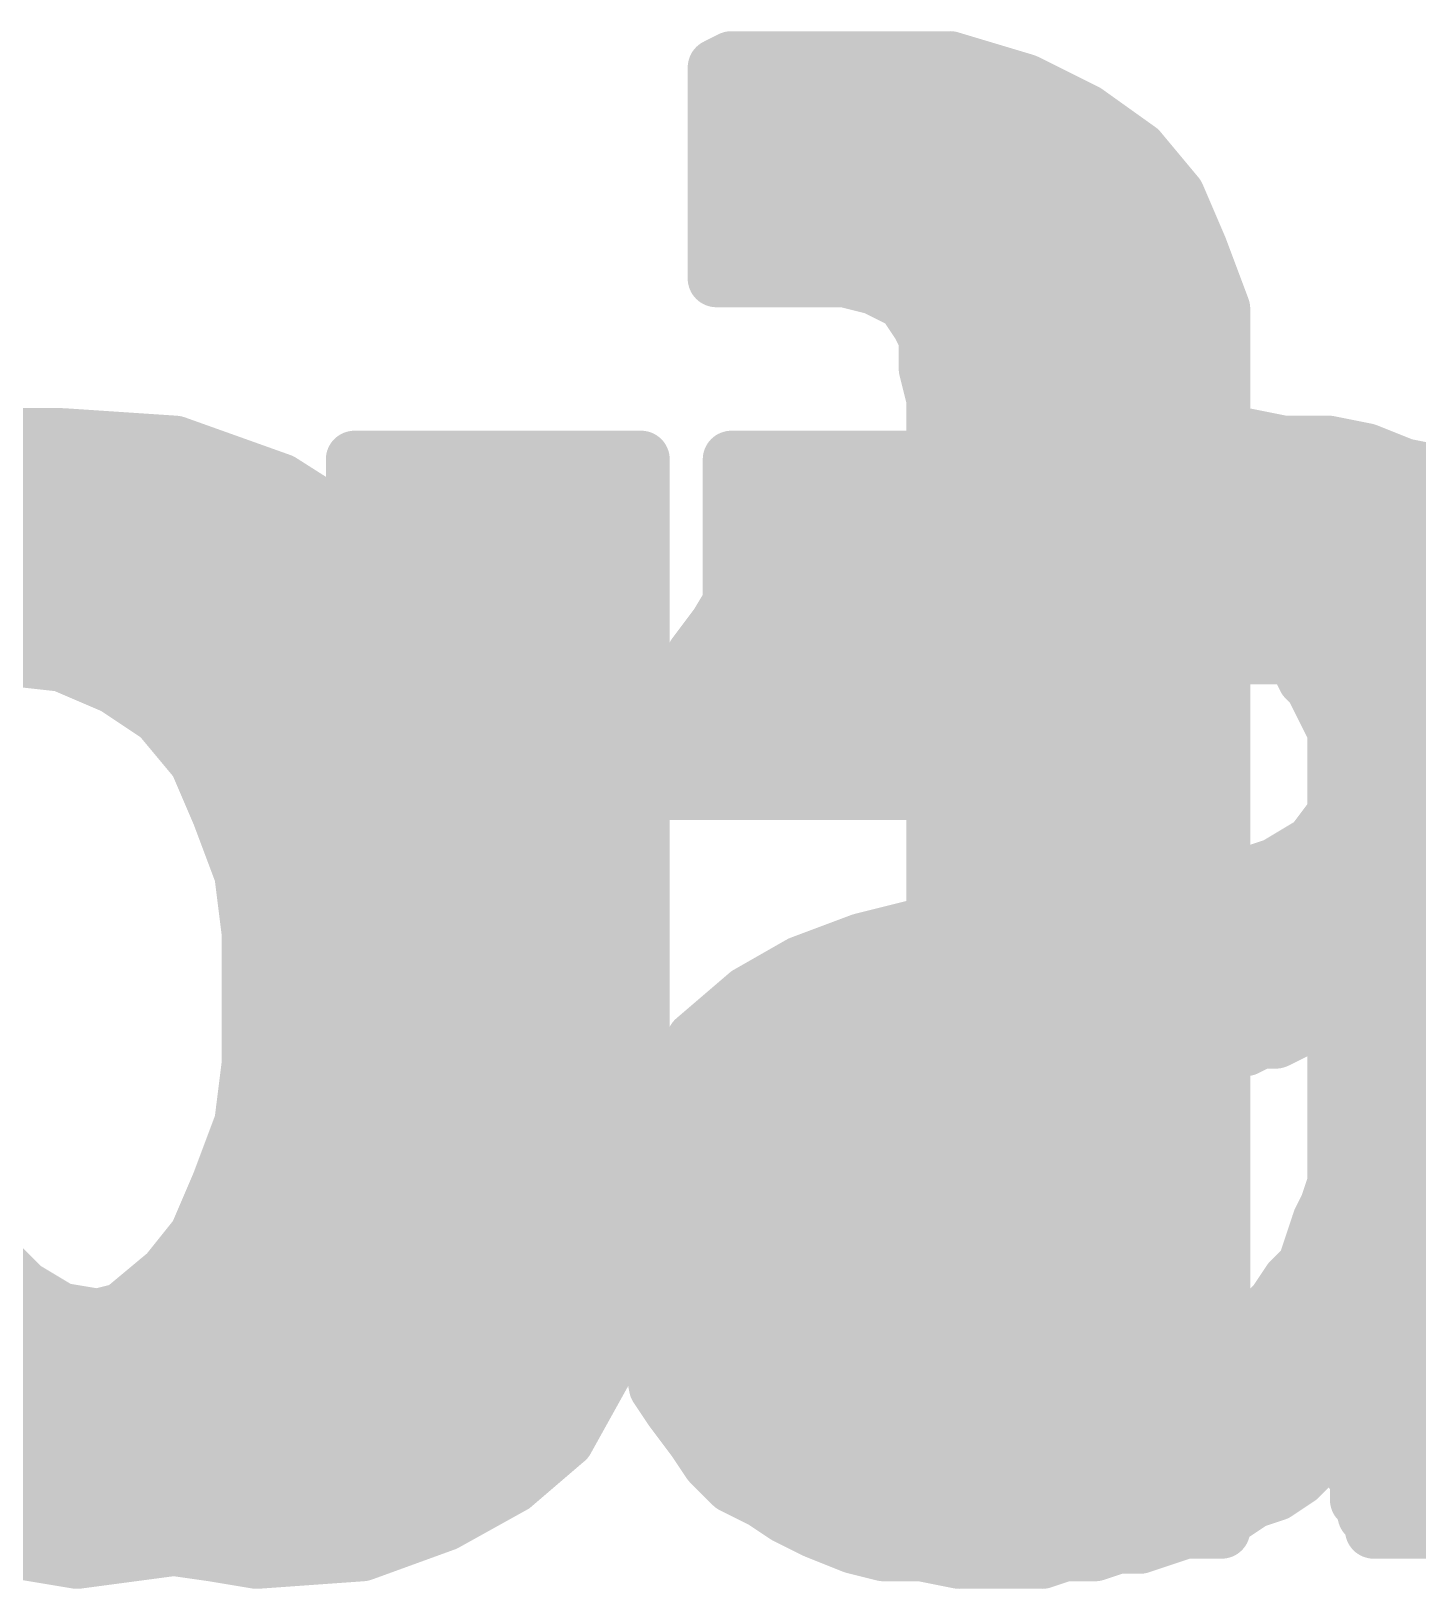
# Model space of a CAD drawing. Extents: x -33 to 74, y -22 to 37.
# Drawn here: x 9.39 to 11.229, y 20.547 to 22.613 of the extents above; entities that cross this region are included whole.
import ezdxf

# ---------------------------------------------------------------- set-up
doc = ezdxf.new("R2010")
doc.units = 0
doc.layers.add('21', color=41, linetype='CONTINUOUS')
doc.layers.add('22', color=40, linetype='CONTINUOUS')

msp = doc.modelspace()

# ---------------------------------------------------------------- linework, layer by layer
at = {"layer": '21', "const_width": 0.0762}
for points in [[(9.241, 22.055), (9.361, 22.075)], [(9.361, 22.075), (9.431, 22.075)], [(9.431, 22.075), (9.581, 22.065)], [(10.721, 22.065), (10.771, 22.075)], [(10.771, 22.075), (11.001, 22.075)], [(11.001, 22.075), (11.051, 22.065)], [(9.581, 22.065), (9.721, 22.015)], [(10.601, 22.035), (10.661, 22.055)], [(10.661, 22.055), (10.721, 22.065)], [(11.051, 22.065), (11.111, 22.065)], [(11.111, 22.065), (11.161, 22.055)], [(11.161, 22.055), (11.211, 22.035)], [(10.551, 22.025), (10.601, 22.035)], [(11.211, 22.035), (11.261, 22.025)], [(9.1857, 22.0218), (9.702, 22.0218)], [(9.721, 22.015), (9.831, 21.945)], [(10.501, 22.005), (10.551, 22.025)], [(10.543, 22.0218), (11.269, 22.0218)], [(11.261, 22.025), (11.311, 22.005)], [(10.401, 21.945), (10.501, 22.005)], [(9.0816, 21.9456), (9.8301, 21.9456)], [(9.831, 21.945), (9.921, 21.845)], [(10.361, 21.915), (10.401, 21.945)], [(10.402, 21.9456), (11.3902, 21.9456)], [(10.331, 21.875), (10.361, 21.915)], [(9.0145, 21.8694), (9.899, 21.8694)], [(10.301, 21.825), (10.331, 21.875)], [(10.3276, 21.8694), (11.4638, 21.8694)], [(9.921, 21.845), (9.991, 21.735)], [(10.271, 21.785), (10.301, 21.825)], [(10.791, 21.815), (10.691, 21.765)], [(10.971, 21.815), (10.791, 21.815)], [(10.991, 21.805), (10.971, 21.815)], [(11.011, 21.805), (10.991, 21.805)], [(11.071, 21.775), (11.011, 21.805)], [(8.641, 21.7932), (9.954, 21.7932)], [(9.431, 21.775), (9.341, 21.785)], [(10.251, 21.725), (10.271, 21.785)], [(10.2772, 21.7932), (10.7474, 21.7932)], [(11.0346, 21.7932), (11.4977, 21.7932)], [(9.501, 21.745), (9.431, 21.775)], [(10.691, 21.765), (10.651, 21.725)], [(11.081, 21.755), (11.071, 21.775)], [(9.561, 21.705), (9.501, 21.745)], [(11.091, 21.745), (11.081, 21.755)], [(11.121, 21.685), (11.091, 21.745)], [(9.991, 21.735), (10.031, 21.605)], [(10.231, 21.605), (10.251, 21.725)], [(10.651, 21.725), (10.641, 21.705)], [(9.543, 21.717), (9.9965, 21.717)], [(9.611, 21.645), (9.561, 21.705)], [(10.2497, 21.717), (10.647, 21.717)], [(10.641, 21.705), (10.631, 21.675)], [(11.105, 21.717), (11.511, 21.717)], [(11.121, 21.575), (11.121, 21.685)], [(10.631, 21.675), (10.621, 21.655)], [(9.641, 21.575), (9.611, 21.645)], [(9.6128, 21.6408), (10.02, 21.6408)], [(10.237, 21.6408), (10.621, 21.6408)], [(10.621, 21.655), (10.621, 21.605)], [(11.121, 21.6408), (11.511, 21.6408)], [(10.031, 21.605), (10.061, 21.465)], [(10.621, 21.605), (10.231, 21.605)], [(9.671, 21.495), (9.641, 21.575)], [(9.6449, 21.5646), (10.0397, 21.5646)], [(11.091, 21.535), (11.121, 21.575)], [(11.1132, 21.5646), (11.511, 21.5646)], [(11.041, 21.505), (11.091, 21.535)], [(9.681, 21.415), (9.671, 21.495)], [(10.981, 21.485), (11.041, 21.505)], [(9.6718, 21.4884), (10.056, 21.4884)], [(10.911, 21.465), (10.981, 21.485)], [(10.9912, 21.4884), (11.511, 21.4884)], [(10.061, 21.465), (10.071, 21.315)], [(10.661, 21.435), (10.841, 21.455)], [(10.841, 21.455), (10.911, 21.465)], [(10.911, 21.465), (10.961, 21.265)], [(10.961, 21.265), (10.911, 21.465)], [(10.571, 21.425), (10.661, 21.435)], [(10.741, 21.225), (10.661, 21.435)], [(10.661, 21.435), (10.741, 21.225)], [(9.681, 21.325), (9.681, 21.415)], [(9.681, 21.4122), (10.0645, 21.4122)], [(10.491, 21.405), (10.571, 21.425)], [(10.5198, 21.4122), (10.6697, 21.4122)], [(10.6697, 21.4122), (10.9242, 21.4122)], [(10.9242, 21.4122), (11.511, 21.4122)], [(10.411, 21.375), (10.491, 21.405)], [(10.341, 21.335), (10.411, 21.375)], [(9.681, 21.336), (10.0696, 21.336)], [(10.271, 21.275), (10.341, 21.335)], [(10.3428, 21.336), (10.6987, 21.336)], [(10.6987, 21.336), (10.9433, 21.336)], [(10.9433, 21.336), (11.511, 21.336)], [(9.681, 21.245), (9.681, 21.325)], [(9.681, 21.325), (10.071, 21.315)], [(10.071, 21.315), (9.681, 21.325)], [(10.071, 21.315), (10.061, 21.175)], [(11.121, 21.315), (11.101, 21.295)], [(11.121, 21.085), (11.121, 21.315)], [(11.081, 21.295), (11.041, 21.275)], [(11.101, 21.295), (11.081, 21.295)], [(10.231, 21.205), (10.271, 21.275)], [(11.021, 21.275), (11.001, 21.265)], [(11.041, 21.275), (11.021, 21.275)], [(9.671, 21.165), (9.681, 21.245)], [(9.681, 21.2598), (10.0671, 21.2598)], [(10.2623, 21.2598), (10.7277, 21.2598)], [(10.7277, 21.2598), (10.9506, 21.2598)], [(10.851, 21.245), (10.821, 21.235)], [(10.891, 21.245), (10.851, 21.245)], [(10.921, 21.255), (10.891, 21.245)], [(10.941, 21.255), (10.921, 21.255)], [(10.961, 21.265), (10.941, 21.255)], [(11.001, 21.265), (10.961, 21.265)], [(11.121, 21.2598), (11.511, 21.2598)], [(10.741, 21.225), (10.711, 21.215)], [(10.761, 21.225), (10.741, 21.225)], [(10.781, 21.235), (10.761, 21.225)], [(10.821, 21.235), (10.781, 21.235)], [(10.201, 21.115), (10.231, 21.205)], [(10.691, 21.205), (10.681, 21.195)], [(10.711, 21.215), (10.691, 21.205)], [(9.6733, 21.1836), (10.0616, 21.1836)], [(10.2239, 21.1836), (10.6582, 21.1836)], [(10.681, 21.195), (10.641, 21.175)], [(11.121, 21.1836), (11.511, 21.1836)], [(9.641, 21.085), (9.671, 21.165)], [(10.061, 21.175), (10.031, 21.045)], [(10.631, 21.165), (10.611, 21.155)], [(10.641, 21.175), (10.631, 21.165)], [(10.611, 21.155), (10.581, 21.095)], [(9.6494, 21.1074), (10.0454, 21.1074)], [(10.181, 21.005), (10.201, 21.115)], [(10.1996, 21.1074), (10.5872, 21.1074)], [(11.121, 21.1074), (11.511, 21.1074)], [(9.611, 21.015), (9.641, 21.085)], [(9.981, 20.925), (9.641, 21.085)], [(9.641, 21.085), (9.981, 20.925)], [(10.581, 21.095), (10.581, 21.075)], [(11.111, 21.055), (11.121, 21.085)], [(10.581, 21.075), (10.571, 21.055)], [(10.031, 21.045), (9.981, 20.925)], [(10.571, 21.055), (10.571, 21.005)], [(11.101, 21.035), (11.111, 21.055)], [(9.6179, 21.0312), (9.7553, 21.0312)], [(9.7553, 21.0312), (10.0252, 21.0312)], [(10.1858, 21.0312), (10.571, 21.0312)], [(11.081, 20.975), (11.101, 21.035)], [(11.0997, 21.0312), (11.511, 21.0312)], [(9.571, 20.965), (9.611, 21.015)], [(10.191, 20.955), (10.181, 21.005)], [(10.571, 21.005), (10.581, 20.975)], [(9.511, 20.915), (9.571, 20.965)], [(10.581, 20.975), (10.581, 20.955)], [(11.061, 20.955), (11.081, 20.975)], [(9.559, 20.955), (9.9173, 20.955)], [(9.9173, 20.955), (9.9935, 20.955)], [(10.191, 20.905), (10.191, 20.955)], [(10.191, 20.955), (10.581, 20.955)], [(10.581, 20.955), (10.591, 20.935)], [(10.591, 20.935), (10.601, 20.925)], [(11.041, 20.925), (11.061, 20.955)], [(11.061, 20.955), (11.511, 20.955)], [(9.431, 20.895), (9.511, 20.915)], [(9.981, 20.925), (9.921, 20.815)], [(10.601, 20.925), (10.611, 20.905)], [(11.021, 20.905), (11.041, 20.925)], [(9.351, 20.885), (9.431, 20.895)], [(10.211, 20.865), (10.191, 20.905)], [(10.611, 20.905), (10.631, 20.895)], [(10.631, 20.895), (10.641, 20.885)], [(10.991, 20.885), (11.021, 20.905)], [(8.641, 20.8788), (9.9558, 20.8788)], [(10.2041, 20.8788), (10.6534, 20.8788)], [(10.641, 20.885), (10.681, 20.865)], [(10.911, 20.855), (10.951, 20.875)], [(10.951, 20.875), (10.991, 20.885)], [(10.9662, 20.8788), (11.511, 20.8788)], [(10.221, 20.815), (10.211, 20.865)], [(10.681, 20.865), (10.701, 20.865)], [(10.701, 20.865), (10.721, 20.855)], [(10.721, 20.855), (10.741, 20.855)], [(10.741, 20.855), (10.761, 20.845)], [(10.811, 20.845), (10.861, 20.855)], [(10.861, 20.855), (10.911, 20.855)], [(10.761, 20.845), (10.811, 20.845)], [(9.921, 20.815), (9.831, 20.725)], [(10.241, 20.785), (10.221, 20.815)], [(9.0329, 20.8026), (9.9086, 20.8026)], [(10.2293, 20.8026), (11.521, 20.8026)], [(10.271, 20.745), (10.241, 20.785)], [(11.141, 20.765), (11.121, 20.735)], [(11.141, 20.705), (11.141, 20.765)], [(10.291, 20.715), (10.271, 20.745)], [(11.121, 20.735), (11.091, 20.715)], [(9.0939, 20.7264), (9.8324, 20.7264)], [(9.831, 20.725), (9.721, 20.645)], [(10.2834, 20.7264), (11.1081, 20.7264)], [(10.321, 20.685), (10.291, 20.715)], [(11.091, 20.715), (11.071, 20.695)], [(11.141, 20.7264), (11.531, 20.7264)], [(11.071, 20.695), (11.041, 20.675)], [(11.151, 20.695), (11.141, 20.705)], [(11.151, 20.665), (11.151, 20.695)], [(10.361, 20.665), (10.321, 20.685)], [(11.041, 20.675), (11.011, 20.665)], [(9.2023, 20.6502), (9.7282, 20.6502)], [(10.391, 20.645), (10.361, 20.665)], [(10.3832, 20.6502), (10.9888, 20.6502)], [(11.011, 20.665), (10.981, 20.645)], [(11.161, 20.655), (11.151, 20.665)], [(11.161, 20.645), (11.161, 20.655)], [(11.161, 20.6502), (11.5484, 20.6502)], [(9.721, 20.645), (9.601, 20.605)], [(10.431, 20.625), (10.391, 20.645)], [(10.481, 20.605), (10.431, 20.625)], [(10.981, 20.645), (10.861, 20.605)], [(11.171, 20.635), (11.161, 20.645)], [(11.171, 20.625), (11.171, 20.635)], [(11.561, 20.625), (11.171, 20.625)], [(9.451, 20.585), (9.271, 20.615)], [(9.601, 20.605), (9.451, 20.585)], [(10.521, 20.595), (10.481, 20.605)], [(10.831, 20.605), (10.801, 20.595)], [(10.861, 20.605), (10.831, 20.605)], [(10.571, 20.595), (10.521, 20.595)], [(10.621, 20.585), (10.571, 20.595)], [(10.731, 20.585), (10.621, 20.585)], [(10.761, 20.595), (10.731, 20.585)], [(10.801, 20.595), (10.761, 20.595)]]:
    msp.add_lwpolyline(points, dxfattribs=at)
at = {"layer": '21', "const_width": 0.0381}
for points in [[(9.3641, 22.0562, 1), (9.3579, 22.0938)], [(9.4323, 22.094, 1), (9.4297, 22.056)], [(9.431, 22.0559, 1), (9.431, 22.094)], [(10.771, 22.094, 1), (10.771, 22.0559)], [(10.7747, 22.0563, 1), (10.7673, 22.0937)], [(11.0047, 22.0937, 1), (10.9973, 22.0563)], [(11.001, 22.0559, 1), (11.001, 22.094)], [(9.5874, 22.0829, 1), (9.5746, 22.0471)], [(9.5797, 22.046, 1), (9.5823, 22.084)], [(10.6579, 22.0738, 1), (10.6641, 22.0362)], [(10.667, 22.0369, 1), (10.655, 22.0731)], [(10.7173, 22.0837, 1), (10.7247, 22.0463)], [(10.7241, 22.0462, 1), (10.7179, 22.0838)], [(11.051, 22.0841, 1), (11.051, 22.046)], [(11.0473, 22.0463, 1), (11.0547, 22.0837)], [(11.1147, 22.0837, 1), (11.1073, 22.0463)], [(11.111, 22.046, 1), (11.111, 22.0841)], [(11.1681, 22.0727, 1), (11.1539, 22.0373)], [(11.1573, 22.0363, 1), (11.1647, 22.0737)], [(10.595, 22.0531, 1), (10.607, 22.0169)], [(10.6047, 22.0163, 1), (10.5973, 22.0537)], [(11.2147, 22.0537, 1), (11.2073, 22.0163)], [(11.2039, 22.0173, 1), (11.2181, 22.0527)], [(9.702, 22.0028, 1), (9.702, 22.0409)], [(9.7312, 22.0311, 1), (9.7108, 21.9989)], [(9.7146, 21.9971, 1), (9.7274, 22.0329)], [(10.543, 22.0409, 1), (10.543, 22.0028)], [(10.5473, 22.0437, 1), (10.5547, 22.0063)], [(10.5581, 22.0073, 1), (10.5439, 22.0427)], [(11.2681, 22.0427, 1), (11.2539, 22.0073)], [(10.4939, 22.0227, 1), (10.5081, 21.9873)], [(10.5108, 21.9887, 1), (10.4912, 22.0213)], [(9.8452, 21.9577, 1), (9.8168, 21.9323)], [(9.8208, 21.9289, 1), (9.8412, 21.9611)], [(9.8301, 21.9266, 1), (9.8301, 21.9647)], [(10.3912, 21.9613, 1), (10.4108, 21.9287)], [(10.402, 21.9647, 1), (10.402, 21.9266)], [(10.4124, 21.9298, 1), (10.3896, 21.9602)], [(10.3496, 21.9302, 1), (10.3724, 21.8998)], [(10.3762, 21.9036, 1), (10.3458, 21.9264)], [(9.899, 21.8504, 1), (9.899, 21.8885)], [(10.3276, 21.8885, 1), (10.3276, 21.8504)], [(10.3158, 21.8864, 1), (10.3462, 21.8636)], [(10.3473, 21.8652, 1), (10.3147, 21.8848)], [(9.9371, 21.8552, 1), (9.9049, 21.8348)], [(9.9068, 21.8323, 1), (9.9352, 21.8577)], [(10.3162, 21.8136, 1), (10.2858, 21.8364)], [(10.2847, 21.8348, 1), (10.3173, 21.8152)], [(10.791, 21.8341, 1), (10.791, 21.796)], [(10.7995, 21.798, 1), (10.7825, 21.832)], [(10.9795, 21.832, 1), (10.9625, 21.798)], [(10.971, 21.796, 1), (10.971, 21.8341)], [(10.991, 21.824, 1), (10.991, 21.7859)], [(10.9825, 21.788, 1), (10.9995, 21.822)], [(11.0195, 21.822, 1), (11.0025, 21.788)], [(11.011, 21.7859, 1), (11.011, 21.824)], [(9.954, 21.7742, 1), (9.954, 21.8123)], [(10.2891, 21.779, 1), (10.2529, 21.791)], [(10.2772, 21.8123, 1), (10.2772, 21.7742)], [(10.7474, 21.7742, 1), (10.7474, 21.8123)], [(11.0346, 21.8123, 1), (11.0346, 21.7742)], [(9.4385, 21.7925, 1), (9.4235, 21.7575)], [(9.4289, 21.7561, 1), (9.4331, 21.7939)], [(10.2558, 21.7964, 1), (10.2862, 21.7736)], [(10.6825, 21.782, 1), (10.6995, 21.748)], [(10.7045, 21.7515, 1), (10.6775, 21.7785)], [(11.088, 21.7835, 1), (11.054, 21.7665)], [(11.0625, 21.758, 1), (11.0795, 21.792)], [(9.5116, 21.7609, 1), (9.4904, 21.7291)], [(9.4935, 21.7275, 1), (9.5085, 21.7625)], [(11.0945, 21.7685, 1), (11.0675, 21.7415)], [(11.064, 21.7465, 1), (11.098, 21.7635)], [(11.108, 21.7535, 1), (11.074, 21.7365)], [(10.0092, 21.7406, 1), (9.9728, 21.7294)], [(9.9749, 21.7248, 1), (10.0071, 21.7452)], [(10.2698, 21.7219, 1), (10.2322, 21.7281)], [(10.668, 21.7165, 1), (10.634, 21.7335)], [(11.0775, 21.7315, 1), (11.1045, 21.7585)], [(9.543, 21.7361, 1), (9.543, 21.698)], [(9.5756, 21.7172, 1), (9.5464, 21.6928)], [(9.5504, 21.6891, 1), (9.5716, 21.7209)], [(9.9965, 21.698, 1), (9.9965, 21.7361)], [(10.2497, 21.7361, 1), (10.2497, 21.698)], [(10.2329, 21.731, 1), (10.2691, 21.719)], [(10.6591, 21.699, 1), (10.6229, 21.711)], [(10.6375, 21.7385, 1), (10.6645, 21.7115)], [(10.647, 21.698, 1), (10.647, 21.7361)], [(11.105, 21.7361, 1), (11.105, 21.698)], [(10.624, 21.7135, 1), (10.658, 21.6965)], [(11.1401, 21.685, 1), (11.102, 21.685)], [(10.6129, 21.681, 1), (10.6491, 21.669)], [(10.648, 21.6665, 1), (10.614, 21.6835)], [(11.104, 21.6765, 1), (11.138, 21.6935)], [(9.6285, 21.6525, 1), (9.5935, 21.6375)], [(9.6128, 21.6599, 1), (9.6128, 21.6218)], [(9.5964, 21.6328, 1), (9.6256, 21.6572)], [(10.02, 21.6218, 1), (10.02, 21.6599)], [(10.237, 21.6599, 1), (10.237, 21.6218)], [(10.604, 21.6635, 1), (10.638, 21.6465)], [(10.6401, 21.655, 1), (10.602, 21.655)], [(10.621, 21.6218, 1), (10.621, 21.6599)], [(11.121, 21.6599, 1), (11.121, 21.6218)], [(10.0496, 21.609, 1), (10.0124, 21.601)], [(10.231, 21.6241, 1), (10.231, 21.586)], [(10.621, 21.586, 1), (10.621, 21.6241)], [(10.0128, 21.5994, 1), (10.0492, 21.6106)], [(10.2122, 21.6081, 1), (10.2498, 21.6019)], [(10.602, 21.605, 1), (10.6401, 21.605)], [(9.6588, 21.5817, 1), (9.6232, 21.5683)], [(9.6235, 21.5675, 1), (9.6585, 21.5825)], [(9.6449, 21.5837, 1), (9.6449, 21.5456)], [(10.0397, 21.5456, 1), (10.0397, 21.5837)], [(11.1132, 21.5837, 1), (11.1132, 21.5456)], [(11.102, 21.575, 1), (11.1401, 21.575)], [(11.1362, 21.5636, 1), (11.1058, 21.5864)], [(11.1008, 21.5187, 1), (11.0812, 21.5513)], [(11.0758, 21.5464, 1), (11.1062, 21.5236)], [(9.6899, 21.4974, 1), (9.6521, 21.4926)], [(11.0312, 21.5213, 1), (11.0508, 21.4887)], [(11.047, 21.4869, 1), (11.035, 21.5231)], [(9.6718, 21.5075, 1), (9.6718, 21.4694)], [(9.6532, 21.4883, 1), (9.6888, 21.5017)], [(10.056, 21.4694, 1), (10.056, 21.5075)], [(10.975, 21.5031, 1), (10.987, 21.4669)], [(10.9912, 21.5075, 1), (10.9912, 21.4694)], [(10.9862, 21.4667, 1), (10.9758, 21.5033)], [(10.08, 21.4663, 1), (10.042, 21.4637)], [(10.8383, 21.4739, 1), (10.8437, 21.4361)], [(10.8431, 21.4361, 1), (10.8389, 21.4739)], [(10.9295, 21.4696, 1), (10.8925, 21.4604)], [(10.9295, 21.4696, 1), (10.8925, 21.4604)], [(10.9058, 21.4833, 1), (10.9162, 21.4467)], [(10.9137, 21.4461, 1), (10.9083, 21.4839)], [(10.0424, 21.461, 1), (10.0796, 21.469)], [(10.6788, 21.4418, 1), (10.6432, 21.4282)], [(10.6788, 21.4418, 1), (10.6432, 21.4282)], [(10.6589, 21.4539, 1), (10.6631, 21.4161)], [(10.6631, 21.4161, 1), (10.6589, 21.4539)], [(9.681, 21.4313, 1), (9.681, 21.3932)], [(9.7001, 21.415, 1), (9.662, 21.415)], [(10.0645, 21.3932, 1), (10.0645, 21.4313)], [(10.5198, 21.4313, 1), (10.5198, 21.3932)], [(10.5689, 21.4439, 1), (10.5731, 21.4061)], [(10.5756, 21.4065, 1), (10.5664, 21.4435)], [(10.6697, 21.4313, 1), (10.6697, 21.3932)], [(10.6697, 21.3932, 1), (10.6697, 21.4313)], [(10.9242, 21.4313, 1), (10.9242, 21.3932)], [(10.9242, 21.3932, 1), (10.9242, 21.4313)], [(9.6621, 21.4126, 1), (9.6999, 21.4174)], [(10.4864, 21.4235, 1), (10.4956, 21.3865)], [(10.4977, 21.3872, 1), (10.4843, 21.4228)], [(10.4043, 21.3928, 1), (10.4177, 21.3572)], [(10.4205, 21.3585, 1), (10.4015, 21.3915)], [(9.681, 21.3551, 1), (9.681, 21.317)], [(10.0696, 21.317, 1), (10.0696, 21.3551)], [(10.3315, 21.3515, 1), (10.3505, 21.3185)], [(10.3428, 21.3551, 1), (10.3428, 21.317)], [(10.3534, 21.3205, 1), (10.3286, 21.3495)], [(10.6987, 21.3551, 1), (10.6987, 21.317)], [(10.6987, 21.317, 1), (10.6987, 21.3551)], [(10.9433, 21.3551, 1), (10.9433, 21.317)], [(10.9433, 21.317, 1), (10.9433, 21.3551)], [(9.6815, 21.344, 1), (9.6805, 21.306)], [(9.6815, 21.344, 1), (9.6805, 21.306)], [(9.7001, 21.325, 1), (9.662, 21.325)], [(10.09, 21.3136, 1), (10.052, 21.3164)], [(10.0705, 21.296, 1), (10.0715, 21.334)], [(10.0705, 21.296, 1), (10.0715, 21.334)], [(11.1401, 21.315, 1), (11.102, 21.315)], [(11.1345, 21.3015, 1), (11.1075, 21.3285)], [(9.662, 21.325, 1), (9.7001, 21.325)], [(10.052, 21.3137, 1), (10.09, 21.3163)], [(11.081, 21.3141, 1), (11.081, 21.276)], [(11.0895, 21.278, 1), (11.0725, 21.312)], [(11.0875, 21.3085, 1), (11.1145, 21.2815)], [(11.101, 21.276, 1), (11.101, 21.3141)], [(10.2586, 21.2895, 1), (10.2834, 21.2605)], [(10.2875, 21.2655, 1), (10.2545, 21.2845)], [(11.021, 21.2941, 1), (11.021, 21.256)], [(11.0295, 21.258, 1), (11.0125, 21.292)], [(11.0325, 21.292, 1), (11.0495, 21.258)], [(11.041, 21.256, 1), (11.041, 21.2941)], [(9.681, 21.2789, 1), (9.681, 21.2408)], [(9.6999, 21.2426, 1), (9.6621, 21.2474)], [(10.0671, 21.2408, 1), (10.0671, 21.2789)], [(10.2623, 21.2789, 1), (10.2623, 21.2408)], [(10.7277, 21.2789, 1), (10.7277, 21.2408)], [(10.7277, 21.2408, 1), (10.7277, 21.2789)], [(10.851, 21.2641, 1), (10.851, 21.226)], [(10.857, 21.2269, 1), (10.845, 21.2631)], [(10.891, 21.226, 1), (10.891, 21.2641)], [(10.921, 21.2741, 1), (10.921, 21.236)], [(10.927, 21.2369, 1), (10.915, 21.2731)], [(10.9325, 21.272, 1), (10.9495, 21.238)], [(10.941, 21.236, 1), (10.941, 21.2741)], [(10.961, 21.2841, 1), (10.961, 21.246)], [(10.9425, 21.2604, 1), (10.9795, 21.2696)], [(10.9425, 21.2604, 1), (10.9795, 21.2696)], [(10.9506, 21.2408, 1), (10.9506, 21.2789)], [(10.9695, 21.248, 1), (10.9525, 21.282)], [(10.9925, 21.282, 1), (11.0095, 21.248)], [(11.001, 21.246, 1), (11.001, 21.2841)], [(11.121, 21.2789, 1), (11.121, 21.2408)], [(9.662, 21.245, 1), (9.7001, 21.245)], [(10.741, 21.2441, 1), (10.741, 21.206)], [(10.747, 21.2069, 1), (10.735, 21.2431)], [(10.761, 21.206, 1), (10.761, 21.2441)], [(10.781, 21.254, 1), (10.781, 21.2159)], [(10.7895, 21.218, 1), (10.7725, 21.252)], [(10.815, 21.2531, 1), (10.827, 21.2169)], [(10.821, 21.2159, 1), (10.821, 21.254)], [(10.885, 21.2631, 1), (10.897, 21.2269)], [(10.2491, 21.199, 1), (10.2129, 21.211)], [(10.7045, 21.1915, 1), (10.6775, 21.2185)], [(10.705, 21.2331, 1), (10.717, 21.1969)], [(10.7195, 21.198, 1), (10.7025, 21.232)], [(10.7232, 21.2182, 1), (10.7588, 21.2318)], [(10.7232, 21.2182, 1), (10.7588, 21.2318)], [(10.7525, 21.242, 1), (10.7695, 21.208)], [(9.6733, 21.2027, 1), (9.6733, 21.1646)], [(10.0616, 21.1646, 1), (10.0616, 21.2027)], [(10.2239, 21.2027, 1), (10.2239, 21.1646)], [(10.2145, 21.2145, 1), (10.2475, 21.1955)], [(10.6582, 21.1646, 1), (10.6582, 21.2027)], [(10.6675, 21.2085, 1), (10.6945, 21.1815)], [(10.6825, 21.222, 1), (10.6995, 21.188)], [(10.6895, 21.178, 1), (10.6725, 21.212)], [(11.121, 21.2027, 1), (11.121, 21.1646)], [(9.6888, 21.1583, 1), (9.6532, 21.1717)], [(10.0796, 21.1707, 1), (10.0424, 21.1793)], [(10.6325, 21.192, 1), (10.6495, 21.158)], [(10.6395, 21.148, 1), (10.6225, 21.182)], [(10.6545, 21.1615, 1), (10.6275, 21.1885)], [(9.6521, 21.1674, 1), (9.6899, 21.1626)], [(10.042, 21.1764, 1), (10.08, 21.1736)], [(10.6025, 21.172, 1), (10.6195, 21.138)], [(10.628, 21.1465, 1), (10.594, 21.1635)], [(10.6175, 21.1785, 1), (10.6445, 21.1515)], [(9.6494, 21.1265, 1), (9.6494, 21.0884)], [(10.0454, 21.0884, 1), (10.0454, 21.1265)], [(10.1996, 21.1265, 1), (10.1996, 21.0884)], [(10.1829, 21.121, 1), (10.2191, 21.109)], [(10.2197, 21.1116, 1), (10.1823, 21.1184)], [(10.5872, 21.0884, 1), (10.5872, 21.1265)], [(11.121, 21.1265, 1), (11.121, 21.0884)], [(9.6491, 21.1022, 1), (9.6329, 21.0678)], [(9.6491, 21.1022, 1), (9.6329, 21.0678)], [(9.6585, 21.0775, 1), (9.6235, 21.0925)], [(10.6001, 21.095, 1), (10.562, 21.095)], [(10.564, 21.1035, 1), (10.598, 21.0865)], [(11.1391, 21.079, 1), (11.1029, 21.091)], [(9.6232, 21.0917, 1), (9.6588, 21.0783)], [(10.598, 21.0665, 1), (10.564, 21.0835)], [(11.102, 21.085, 1), (11.1401, 21.085)], [(10.0486, 21.0377, 1), (10.0134, 21.0523)], [(10.59, 21.055, 1), (10.5519, 21.055)], [(10.554, 21.0635, 1), (10.588, 21.0465)], [(10.562, 21.075, 1), (10.6001, 21.075)], [(11.0929, 21.061, 1), (11.1291, 21.049)], [(11.128, 21.0465, 1), (11.094, 21.0635)], [(9.6179, 21.0503, 1), (9.6179, 21.0122)], [(9.7553, 21.0503, 1), (9.7553, 21.0122)], [(9.7553, 21.0122, 1), (9.7553, 21.0503)], [(10.0124, 21.0493, 1), (10.0496, 21.0407)], [(10.0252, 21.0122, 1), (10.0252, 21.0503)], [(10.1858, 21.0503, 1), (10.1858, 21.0122)], [(10.571, 21.0122, 1), (10.571, 21.0503)], [(11.0997, 21.0503, 1), (11.0997, 21.0122)], [(11.084, 21.0435, 1), (11.118, 21.0265)], [(11.1191, 21.029, 1), (11.0829, 21.041)], [(9.5935, 21.0225, 1), (9.6285, 21.0075)], [(9.6259, 21.0031, 1), (9.5961, 21.0269)], [(10.1997, 21.0087, 1), (10.1623, 21.0013)], [(10.5891, 21.011, 1), (10.5529, 20.999)], [(10.1623, 21.0084, 1), (10.1997, 21.0016)], [(10.5519, 21.005, 1), (10.59, 21.005)], [(9.5561, 20.9769, 1), (9.5859, 20.9531)], [(9.5832, 20.9504, 1), (9.5588, 20.9796)], [(10.6001, 20.975, 1), (10.562, 20.975)], [(10.5629, 20.969, 1), (10.5991, 20.981)], [(11.0629, 20.981, 1), (11.0991, 20.969)], [(11.0945, 20.9615, 1), (11.0675, 20.9885)], [(9.559, 20.9741, 1), (9.559, 20.936)], [(9.9173, 20.9741, 1), (9.9173, 20.936)], [(9.9173, 20.936, 1), (9.9173, 20.9741)], [(9.9935, 20.936, 1), (9.9935, 20.9741)], [(10.191, 20.9741, 1), (10.191, 20.936)], [(10.2101, 20.955, 1), (10.172, 20.955)], [(10.1723, 20.9513, 1), (10.2097, 20.9587)], [(10.598, 20.9635, 1), (10.564, 20.9465)], [(10.562, 20.955, 1), (10.6001, 20.955)], [(10.6045, 20.9485, 1), (10.5775, 20.9215)], [(10.581, 20.936, 1), (10.581, 20.9741)], [(11.061, 20.9741, 1), (11.061, 20.936)], [(11.0475, 20.9685, 1), (11.0745, 20.9415)], [(11.0769, 20.9444, 1), (11.0451, 20.9656)], [(9.5156, 20.8965, 1), (9.5064, 20.9335)], [(9.9977, 20.9159, 1), (9.9643, 20.9341)], [(9.9729, 20.9078, 1), (9.9891, 20.9422)], [(9.9729, 20.9078, 1), (9.9891, 20.9422)], [(10.574, 20.9265, 1), (10.608, 20.9435)], [(10.618, 20.9335, 1), (10.584, 20.9165)], [(10.5875, 20.9115, 1), (10.6145, 20.9385)], [(11.0251, 20.9356, 1), (11.0569, 20.9144)], [(11.0545, 20.9115, 1), (11.0275, 20.9385)], [(9.4264, 20.9135, 1), (9.4356, 20.8765)], [(9.4334, 20.8761, 1), (9.4286, 20.9139)], [(9.4988, 20.9296, 1), (9.5232, 20.9004)], [(9.9634, 20.9323, 1), (9.9986, 20.9177)], [(10.208, 20.9135, 1), (10.174, 20.8965)], [(10.6195, 20.922, 1), (10.6025, 20.888)], [(10.594, 20.8965, 1), (10.628, 20.9135)], [(10.6445, 20.9085, 1), (10.6175, 20.8815)], [(11.0075, 20.9185, 1), (11.0345, 20.8915)], [(11.0316, 20.8891, 1), (11.0104, 20.9209)], [(9.9558, 20.8598, 1), (9.9558, 20.8979)], [(10.172, 20.905, 1), (10.2101, 20.905)], [(10.2041, 20.8979, 1), (10.2041, 20.8598)], [(10.6495, 20.902, 1), (10.6325, 20.868)], [(10.6225, 20.878, 1), (10.6395, 20.912)], [(10.6275, 20.8715, 1), (10.6545, 20.8985)], [(10.6534, 20.8598, 1), (10.6534, 20.8979)], [(10.9464, 20.8935, 1), (10.9556, 20.8565)], [(10.9595, 20.858, 1), (10.9425, 20.892)], [(10.9662, 20.8979, 1), (10.9662, 20.8598)], [(10.9804, 20.9009, 1), (11.0016, 20.8691)], [(10.9956, 20.8665, 1), (10.9864, 20.9035)], [(10.2297, 20.8687, 1), (10.1923, 20.8613)], [(10.194, 20.8565, 1), (10.228, 20.8735)], [(10.681, 20.8841, 1), (10.681, 20.846)], [(10.6725, 20.848, 1), (10.6895, 20.882)], [(10.7095, 20.882, 1), (10.6925, 20.848)], [(10.701, 20.846, 1), (10.701, 20.8841)], [(10.721, 20.8741, 1), (10.721, 20.836)], [(10.7125, 20.838, 1), (10.7295, 20.872)], [(10.7495, 20.872, 1), (10.7325, 20.838)], [(10.741, 20.836, 1), (10.741, 20.8741)], [(10.861, 20.8741, 1), (10.861, 20.836)], [(10.8647, 20.8363, 1), (10.8573, 20.8737)], [(10.9025, 20.872, 1), (10.9195, 20.838)], [(10.911, 20.836, 1), (10.911, 20.8741)], [(10.761, 20.8641, 1), (10.761, 20.826)], [(10.7525, 20.828, 1), (10.7695, 20.862)], [(10.8073, 20.8637, 1), (10.8147, 20.8263)], [(10.811, 20.826, 1), (10.811, 20.8641)], [(9.9345, 20.8015, 1), (9.9075, 20.8285)], [(10.2369, 20.8256, 1), (10.2051, 20.8044)], [(9.9043, 20.8241, 1), (9.9377, 20.8059)], [(9.9086, 20.7836, 1), (9.9086, 20.8217)], [(10.2023, 20.8113, 1), (10.2397, 20.8187)], [(10.2293, 20.8217, 1), (10.2293, 20.7836)], [(10.2562, 20.7964, 1), (10.2258, 20.7736)], [(10.2251, 20.7744, 1), (10.2569, 20.7956)], [(11.1601, 20.765, 1), (11.122, 20.765)], [(11.1569, 20.7544, 1), (11.1251, 20.7756)], [(10.2869, 20.7556, 1), (10.2551, 20.7344)], [(10.2558, 20.7336, 1), (10.2862, 20.7564)], [(11.1316, 20.7191, 1), (11.1104, 20.7509)], [(9.8175, 20.7385, 1), (9.8445, 20.7115)], [(9.8422, 20.7096, 1), (9.8198, 20.7404)], [(9.8324, 20.7074, 1), (9.8324, 20.7455)], [(10.2834, 20.7455, 1), (10.2834, 20.7074)], [(10.3045, 20.7285, 1), (10.2775, 20.7015)], [(11.0804, 20.7309, 1), (11.1016, 20.6991)], [(11.1045, 20.7015, 1), (11.0775, 20.7285)], [(11.1051, 20.7456, 1), (11.1369, 20.7244)], [(11.1081, 20.7074, 1), (11.1081, 20.7455)], [(11.141, 20.7455, 1), (11.141, 20.7074)], [(10.2751, 20.7044, 1), (10.3069, 20.7256)], [(11.0575, 20.7085, 1), (11.0845, 20.6815)], [(11.0816, 20.6791, 1), (11.0604, 20.7109)], [(11.1545, 20.7185, 1), (11.1275, 20.6915)], [(11.17, 20.695, 1), (11.1319, 20.695)], [(11.1375, 20.6815, 1), (11.1645, 20.7085)], [(10.3295, 20.702, 1), (10.3125, 20.668)], [(10.3075, 20.6715, 1), (10.3345, 20.6985)], [(11.0304, 20.6909, 1), (11.0516, 20.6591)], [(11.047, 20.6569, 1), (11.035, 20.6931)], [(11.122, 20.705, 1), (11.1601, 20.705)], [(9.7282, 20.6312, 1), (9.7282, 20.6693)], [(10.3716, 20.6809, 1), (10.3504, 20.6491)], [(10.3525, 20.648, 1), (10.3695, 20.682)], [(10.3832, 20.6693, 1), (10.3832, 20.6312)], [(10.9888, 20.6312, 1), (10.9888, 20.6693)], [(11.005, 20.6831, 1), (11.017, 20.6469)], [(11.0216, 20.6491, 1), (11.0004, 20.6809)], [(11.1319, 20.665, 1), (11.17, 20.665)], [(11.1645, 20.6785, 1), (11.1375, 20.6515)], [(11.1801, 20.655, 1), (11.142, 20.655)], [(11.161, 20.6693, 1), (11.161, 20.6312)], [(11.1475, 20.6415, 1), (11.1745, 20.6685)], [(9.7098, 20.6604, 1), (9.7322, 20.6296)], [(9.727, 20.6269, 1), (9.715, 20.6631)], [(10.3995, 20.662, 1), (10.3825, 20.628)], [(10.3804, 20.6291, 1), (10.4016, 20.6609)], [(10.4381, 20.6427, 1), (10.4239, 20.6073)], [(10.9704, 20.6609, 1), (10.9916, 20.6291)], [(10.987, 20.6269, 1), (10.975, 20.6631)], [(11.1745, 20.6585, 1), (11.1475, 20.6315)], [(11.142, 20.645, 1), (11.1801, 20.645)], [(11.171, 20.6441, 1), (11.171, 20.6059)], [(11.1901, 20.635, 1), (11.152, 20.635)], [(11.1575, 20.6215, 1), (11.1845, 20.6485)], [(9.595, 20.6231, 1), (9.607, 20.5869)], [(9.6035, 20.5861, 1), (9.5985, 20.6239)], [(10.4225, 20.608, 1), (10.4395, 20.642)], [(10.4856, 20.6235, 1), (10.4764, 20.5865)], [(10.831, 20.6241, 1), (10.831, 20.586)], [(10.837, 20.5869, 1), (10.825, 20.6231)], [(10.855, 20.6231, 1), (10.867, 20.5869)], [(10.861, 20.586, 1), (10.861, 20.6241)], [(11.152, 20.625, 1), (11.1901, 20.625)], [(9.4485, 20.6039, 1), (9.4535, 20.5661)], [(9.4479, 20.5662, 1), (9.4541, 20.6038)], [(10.4739, 20.5873, 1), (10.4881, 20.6227)], [(10.521, 20.6141, 1), (10.521, 20.576)], [(10.5164, 20.5765, 1), (10.5256, 20.6135)], [(10.5747, 20.6137, 1), (10.5673, 20.5763)], [(10.571, 20.576, 1), (10.571, 20.6141)], [(10.621, 20.6041, 1), (10.621, 20.566)], [(10.6173, 20.5663, 1), (10.6247, 20.6037)], [(10.725, 20.6031, 1), (10.737, 20.5669)], [(10.731, 20.566, 1), (10.731, 20.6041)], [(10.761, 20.6141, 1), (10.761, 20.576)], [(10.767, 20.5769, 1), (10.755, 20.6131)], [(10.795, 20.6131, 1), (10.807, 20.5769)], [(10.801, 20.576, 1), (10.801, 20.6141)]]:
    msp.add_lwpolyline(points, format="xyb", dxfattribs=at)
at = {"layer": '22', "const_width": 0.0762}
for points in [[(10.319, 22.575), (10.299, 22.565)], [(10.609, 22.575), (10.319, 22.575)], [(10.709, 22.545), (10.609, 22.575)], [(10.299, 22.565), (10.299, 22.285)], [(10.299, 22.5552), (10.675, 22.5552)], [(10.789, 22.505), (10.709, 22.545)], [(10.859, 22.455), (10.789, 22.505)], [(10.299, 22.479), (10.8254, 22.479)], [(10.909, 22.395), (10.859, 22.455)], [(10.299, 22.4028), (10.9025, 22.4028)], [(10.939, 22.325), (10.909, 22.395)], [(10.299, 22.3266), (10.9383, 22.3266)], [(10.969, 22.245), (10.939, 22.325)], [(10.299, 22.285), (10.469, 22.285)], [(10.469, 22.285), (10.509, 22.275)], [(10.509, 22.275), (10.549, 22.255)], [(10.549, 22.255), (10.569, 22.225)], [(10.5521, 22.2504), (10.967, 22.2504)], [(10.969, 22.045), (10.969, 22.245)], [(10.569, 22.225), (10.579, 22.205)], [(10.579, 22.205), (10.579, 22.165)], [(10.579, 22.1742), (10.969, 22.1742)], [(10.579, 22.165), (10.589, 22.125)], [(10.589, 22.125), (10.589, 22.045)], [(10.589, 22.098), (10.969, 22.098)], [(10.199, 22.045), (9.819, 22.045)], [(9.819, 22.045), (9.819, 21.245)], [(10.199, 21.045), (10.199, 22.045)], [(10.589, 22.045), (10.319, 22.045)], [(10.319, 22.045), (10.319, 21.785)], [(11.089, 22.045), (10.969, 22.045)], [(11.119, 22.005), (11.089, 22.045)], [(9.819, 22.0218), (10.199, 22.0218)], [(10.319, 22.0218), (11.1064, 22.0218)], [(11.159, 21.975), (11.119, 22.005)], [(11.319, 21.815), (11.159, 21.975)], [(9.819, 21.9456), (10.199, 21.9456)], [(10.319, 21.9456), (11.1884, 21.9456)], [(9.819, 21.8694), (10.199, 21.8694)], [(10.319, 21.8694), (11.2646, 21.8694)], [(9.819, 21.7932), (10.199, 21.7932)], [(10.319, 21.7932), (11.3481, 21.7932)], [(10.319, 21.785), (10.589, 21.785)], [(10.589, 21.785), (10.589, 20.625)], [(10.969, 21.785), (11.359, 21.785)], [(10.969, 20.625), (10.969, 21.785)], [(9.819, 21.717), (10.199, 21.717)], [(10.589, 21.717), (10.969, 21.717)], [(9.819, 21.6408), (10.199, 21.6408)], [(10.589, 21.6408), (10.969, 21.6408)], [(9.819, 21.5646), (10.199, 21.5646)], [(10.589, 21.5646), (10.969, 21.5646)], [(11.799, 21.525), (11.209, 20.625)], [(9.819, 21.4884), (10.199, 21.4884)], [(10.589, 21.4884), (10.969, 21.4884)], [(9.819, 21.4122), (10.199, 21.4122)], [(10.589, 21.4122), (10.969, 21.4122)], [(9.819, 21.336), (10.199, 21.336)], [(10.589, 21.336), (10.969, 21.336)], [(9.819, 21.245), (9.799, 21.085)], [(9.819, 21.2598), (10.199, 21.2598)], [(10.589, 21.2598), (10.969, 21.2598)], [(9.8113, 21.1836), (10.199, 21.1836)], [(10.589, 21.1836), (10.969, 21.1836)], [(9.8018, 21.1074), (10.199, 21.1074)], [(10.589, 21.1074), (10.969, 21.1074)], [(9.799, 21.085), (9.789, 21.025)], [(10.179, 20.935), (10.199, 21.045)], [(9.789, 21.025), (9.729, 20.945)], [(9.79, 21.0312), (10.1965, 21.0312)], [(10.589, 21.0312), (10.969, 21.0312)], [(9.379, 20.945), (9.339, 20.985)], [(8.879, 20.955), (9.369, 20.955)], [(9.429, 20.915), (9.379, 20.945)], [(9.729, 20.945), (9.679, 20.915)], [(9.7365, 20.955), (10.1826, 20.955)], [(10.149, 20.835), (10.179, 20.935)], [(10.589, 20.955), (10.969, 20.955)], [(9.489, 20.905), (9.429, 20.915)], [(9.679, 20.915), (9.629, 20.905)], [(9.569, 20.895), (9.489, 20.905)], [(9.629, 20.905), (9.569, 20.895)], [(8.879, 20.8788), (10.1621, 20.8788)], [(10.589, 20.8788), (10.969, 20.8788)], [(10.099, 20.745), (10.149, 20.835)], [(9.2739, 20.8026), (10.131, 20.8026)], [(10.589, 20.8026), (10.969, 20.8026)], [(10.029, 20.685), (10.099, 20.745)], [(9.3299, 20.7264), (10.0773, 20.7264)], [(9.339, 20.715), (9.389, 20.675)], [(10.589, 20.7264), (10.969, 20.7264)], [(9.389, 20.675), (9.449, 20.645)], [(9.939, 20.635), (10.029, 20.685)], [(9.4386, 20.6502), (9.9664, 20.6502)], [(10.589, 20.6502), (10.969, 20.6502)], [(11.2255, 20.6502), (11.6946, 20.6502)], [(9.449, 20.645), (9.499, 20.625)], [(9.499, 20.625), (9.559, 20.605)], [(9.829, 20.595), (9.939, 20.635)], [(10.589, 20.625), (10.969, 20.625)], [(11.209, 20.625), (11.679, 20.625)], [(9.559, 20.605), (9.629, 20.595)], [(9.629, 20.595), (9.689, 20.585)], [(9.689, 20.585), (9.829, 20.595)]]:
    msp.add_lwpolyline(points, dxfattribs=at)
at = {"layer": '22', "const_width": 0.0381}
for points in [[(10.319, 22.5941, 1), (10.319, 22.556)], [(10.3275, 22.558, 1), (10.3105, 22.592)], [(10.6145, 22.5932, 1), (10.6035, 22.5568)], [(10.609, 22.556, 1), (10.609, 22.5941)], [(10.3181, 22.565, 1), (10.28, 22.565)], [(10.2905, 22.582, 1), (10.3075, 22.548)], [(10.299, 22.5743, 1), (10.299, 22.5362)], [(10.675, 22.5362, 1), (10.675, 22.5743)], [(10.7175, 22.562, 1), (10.7005, 22.528)], [(10.7035, 22.5268, 1), (10.7145, 22.5632)], [(10.8001, 22.5205, 1), (10.7779, 22.4895)], [(10.7805, 22.488, 1), (10.7975, 22.522)], [(10.299, 22.4981, 1), (10.299, 22.46)], [(10.8254, 22.46, 1), (10.8254, 22.4981)], [(10.8736, 22.4672, 1), (10.8444, 22.4428)], [(10.8479, 22.4395, 1), (10.8701, 22.4705)], [(10.299, 22.4219, 1), (10.299, 22.3838)], [(10.9025, 22.3838, 1), (10.9025, 22.4219)], [(10.9265, 22.4025, 1), (10.8915, 22.3875)], [(10.8944, 22.3828, 1), (10.9236, 22.4072)], [(10.299, 22.3457, 1), (10.299, 22.3076)], [(10.9568, 22.3317, 1), (10.9212, 22.3183)], [(10.9383, 22.3076, 1), (10.9383, 22.3457)], [(10.9215, 22.3175, 1), (10.9565, 22.3325)], [(10.299, 22.3041, 1), (10.299, 22.266)], [(10.4736, 22.3035, 1), (10.4644, 22.2665)], [(10.469, 22.266, 1), (10.469, 22.3041)], [(10.28, 22.285, 1), (10.3181, 22.285)], [(10.5175, 22.292, 1), (10.5005, 22.258)], [(10.5044, 22.2565, 1), (10.5136, 22.2935)], [(10.5649, 22.2656, 1), (10.5331, 22.2444)], [(10.5521, 22.2695, 1), (10.5521, 22.2314)], [(10.5405, 22.238, 1), (10.5575, 22.272)], [(10.9881, 22.245, 1), (10.95, 22.245)], [(10.967, 22.2314, 1), (10.967, 22.2695)], [(10.586, 22.2335, 1), (10.552, 22.2165)], [(10.5531, 22.2144, 1), (10.5849, 22.2356)], [(10.9512, 22.2383, 1), (10.9868, 22.2517)], [(10.5981, 22.205, 1), (10.56, 22.205)], [(10.562, 22.1965, 1), (10.596, 22.2135)], [(10.579, 22.1933, 1), (10.579, 22.1552)], [(10.5975, 22.1696, 1), (10.5605, 22.1604)], [(10.969, 22.1552, 1), (10.969, 22.1933)], [(10.56, 22.165, 1), (10.5981, 22.165)], [(10.6081, 22.125, 1), (10.57, 22.125)], [(10.589, 22.1171, 1), (10.589, 22.079)], [(10.5705, 22.1204, 1), (10.6075, 22.1296)], [(10.969, 22.079, 1), (10.969, 22.1171)], [(9.819, 22.0641, 1), (9.819, 22.026)], [(9.8381, 22.045, 1), (9.8, 22.045)], [(10.218, 22.045, 1), (10.1799, 22.045)], [(10.199, 22.026, 1), (10.199, 22.0641)], [(10.319, 22.0641, 1), (10.319, 22.026)], [(10.3381, 22.045, 1), (10.3, 22.045)], [(10.589, 22.026, 1), (10.589, 22.0641)], [(10.969, 22.0641, 1), (10.969, 22.026)], [(11.1042, 22.0564, 1), (11.0738, 22.0336)], [(11.089, 22.026, 1), (11.089, 22.0641)], [(9.819, 22.0409, 1), (9.819, 22.0028)], [(10.199, 22.0028, 1), (10.199, 22.0409)], [(10.319, 22.0409, 1), (10.319, 22.0028)], [(10.57, 22.045, 1), (10.6081, 22.045)], [(10.95, 22.045, 1), (10.9881, 22.045)], [(11.1064, 22.0028, 1), (11.1064, 22.0409)], [(11.1304, 22.0202, 1), (11.1076, 21.9898)], [(11.1038, 21.9936, 1), (11.1342, 22.0164)], [(11.1725, 21.9885, 1), (11.1455, 21.9615)], [(11.1476, 21.9598, 1), (11.1704, 21.9902)], [(9.819, 21.9647, 1), (9.819, 21.9266)], [(10.199, 21.9266, 1), (10.199, 21.9647)], [(10.319, 21.9647, 1), (10.319, 21.9266)], [(11.1884, 21.9266, 1), (11.1884, 21.9647)], [(9.819, 21.8885, 1), (9.819, 21.8504)], [(10.199, 21.8504, 1), (10.199, 21.8885)], [(10.319, 21.8885, 1), (10.319, 21.8504)], [(9.819, 21.8123, 1), (9.819, 21.7742)], [(10.199, 21.7742, 1), (10.199, 21.8123)], [(10.319, 21.8123, 1), (10.319, 21.7742)], [(10.319, 21.8041, 1), (10.319, 21.766)], [(10.6081, 21.785, 1), (10.57, 21.785)], [(10.589, 21.766, 1), (10.589, 21.8041)], [(10.969, 21.8041, 1), (10.969, 21.766)], [(10.9881, 21.785, 1), (10.95, 21.785)], [(10.3, 21.785, 1), (10.3381, 21.785)], [(9.819, 21.7361, 1), (9.819, 21.698)], [(10.199, 21.698, 1), (10.199, 21.7361)], [(10.589, 21.7361, 1), (10.589, 21.698)], [(10.969, 21.698, 1), (10.969, 21.7361)], [(9.819, 21.6599, 1), (9.819, 21.6218)], [(10.199, 21.6218, 1), (10.199, 21.6599)], [(10.589, 21.6599, 1), (10.589, 21.6218)], [(10.969, 21.6218, 1), (10.969, 21.6599)], [(9.819, 21.5837, 1), (9.819, 21.5456)], [(10.199, 21.5456, 1), (10.199, 21.5837)], [(10.589, 21.5837, 1), (10.589, 21.5456)], [(10.969, 21.5456, 1), (10.969, 21.5837)], [(9.819, 21.5075, 1), (9.819, 21.4694)], [(10.199, 21.4694, 1), (10.199, 21.5075)], [(10.589, 21.5075, 1), (10.589, 21.4694)], [(10.969, 21.4694, 1), (10.969, 21.5075)], [(9.819, 21.4313, 1), (9.819, 21.3932)], [(10.199, 21.3932, 1), (10.199, 21.4313)], [(10.589, 21.4313, 1), (10.589, 21.3932)], [(10.969, 21.3932, 1), (10.969, 21.4313)], [(9.819, 21.3551, 1), (9.819, 21.317)], [(10.199, 21.317, 1), (10.199, 21.3551)], [(10.589, 21.3551, 1), (10.589, 21.317)], [(10.969, 21.317, 1), (10.969, 21.3551)], [(9.819, 21.2789, 1), (9.819, 21.2408)], [(9.8379, 21.2426, 1), (9.8001, 21.2474)], [(10.199, 21.2408, 1), (10.199, 21.2789)], [(10.589, 21.2789, 1), (10.589, 21.2408)], [(10.969, 21.2408, 1), (10.969, 21.2789)], [(9.8, 21.245, 1), (9.8381, 21.245)], [(9.8113, 21.2027, 1), (9.8113, 21.1646)], [(10.199, 21.1646, 1), (10.199, 21.2027)], [(10.589, 21.2027, 1), (10.589, 21.1646)], [(10.969, 21.1646, 1), (10.969, 21.2027)], [(9.8018, 21.1265, 1), (9.8018, 21.0884)], [(10.199, 21.0884, 1), (10.199, 21.1265)], [(10.589, 21.1265, 1), (10.589, 21.0884)], [(10.969, 21.0884, 1), (10.969, 21.1265)], [(9.8178, 21.0819, 1), (9.7802, 21.0881)], [(9.7801, 21.0874, 1), (9.8179, 21.0826)], [(10.2177, 21.0416, 1), (10.1803, 21.0484)], [(9.79, 21.0503, 1), (9.79, 21.0122)], [(9.8042, 21.0136, 1), (9.7738, 21.0364)], [(10.1799, 21.045, 1), (10.218, 21.045)], [(10.1965, 21.0122, 1), (10.1965, 21.0503)], [(10.589, 21.0503, 1), (10.589, 21.0122)], [(10.969, 21.0122, 1), (10.969, 21.0503)], [(9.7702, 21.0281, 1), (9.8078, 21.0219)], [(9.3888, 20.9613, 1), (9.3692, 20.9287)], [(9.3655, 20.9315, 1), (9.3925, 20.9585)], [(9.369, 20.936, 1), (9.369, 20.9741)], [(9.7138, 20.9564, 1), (9.7442, 20.9336)], [(9.7365, 20.9741, 1), (9.7365, 20.936)], [(9.7388, 20.9287, 1), (9.7192, 20.9613)], [(10.1972, 20.9295, 1), (10.1608, 20.9405)], [(10.1826, 20.936, 1), (10.1826, 20.9741)], [(10.589, 20.9741, 1), (10.589, 20.936)], [(10.969, 20.936, 1), (10.969, 20.9741)], [(9.4321, 20.9338, 1), (9.4259, 20.8962)], [(9.6827, 20.8963, 1), (9.6753, 20.9337)], [(10.1603, 20.9384, 1), (10.1977, 20.9316)], [(9.4192, 20.8987, 1), (9.4388, 20.9313)], [(9.4914, 20.9239, 1), (9.4866, 20.8861)], [(9.4859, 20.8862, 1), (9.4921, 20.9238)], [(9.5659, 20.9138, 1), (9.5721, 20.8762)], [(9.5666, 20.8761, 1), (9.5714, 20.9139)], [(9.6253, 20.9237, 1), (9.6327, 20.8863)], [(9.6321, 20.8862, 1), (9.6259, 20.9238)], [(9.6692, 20.9313, 1), (9.6888, 20.8987)], [(10.1621, 20.8598, 1), (10.1621, 20.8979)], [(10.589, 20.8979, 1), (10.589, 20.8598)], [(10.969, 20.8598, 1), (10.969, 20.8979)], [(10.1657, 20.8257, 1), (10.1323, 20.8443)], [(10.1308, 20.8405, 1), (10.1672, 20.8295)], [(10.131, 20.7836, 1), (10.131, 20.8217)], [(10.589, 20.8217, 1), (10.589, 20.7836)], [(10.969, 20.7836, 1), (10.969, 20.8217)], [(10.0823, 20.7543, 1), (10.1157, 20.7357)], [(10.1114, 20.7305, 1), (10.0866, 20.7595)], [(10.0773, 20.7074, 1), (10.0773, 20.7455)], [(10.589, 20.7455, 1), (10.589, 20.7074)], [(10.969, 20.7074, 1), (10.969, 20.7455)], [(9.3975, 20.692, 1), (9.3805, 20.658)], [(9.3771, 20.6601, 1), (9.4009, 20.6899)], [(10.0166, 20.6995, 1), (10.0414, 20.6705)], [(10.0383, 20.6683, 1), (10.0197, 20.7017)], [(9.4386, 20.6693, 1), (9.4386, 20.6312)], [(9.9664, 20.6312, 1), (9.9664, 20.6693)], [(10.589, 20.6693, 1), (10.589, 20.6312)], [(10.969, 20.6312, 1), (10.969, 20.6693)], [(11.2255, 20.6693, 1), (11.2255, 20.6312)], [(9.4561, 20.6627, 1), (9.4419, 20.6273)], [(9.4405, 20.628, 1), (9.4575, 20.662)], [(9.505, 20.6431, 1), (9.493, 20.6069)], [(9.9297, 20.6517, 1), (9.9483, 20.6183)], [(9.9455, 20.6171, 1), (9.9325, 20.6529)], [(10.589, 20.6441, 1), (10.589, 20.6059)], [(10.969, 20.6059, 1), (10.969, 20.6441)], [(11.209, 20.6441, 1), (11.209, 20.6059)], [(9.4919, 20.6073, 1), (9.5061, 20.6427)], [(9.5617, 20.6239, 1), (9.5563, 20.5861)], [(9.553, 20.5869, 1), (9.565, 20.6231)], [(10.57, 20.625, 1), (10.6081, 20.625)], [(10.95, 20.625, 1), (10.9881, 20.625)], [(11.1931, 20.6354, 1), (11.2249, 20.6146)], [(9.6321, 20.6138, 1), (9.6259, 20.5762)], [(9.6263, 20.5761, 1), (9.6317, 20.6139)], [(9.6876, 20.604, 1), (9.6904, 20.566)], [(9.6859, 20.5662, 1), (9.6921, 20.6038)], [(9.8225, 20.6129, 1), (9.8355, 20.5771)], [(9.8304, 20.576, 1), (9.8276, 20.614)]]:
    msp.add_lwpolyline(points, format="xyb", dxfattribs=at)

doc.saveas('drawing.dxf')
